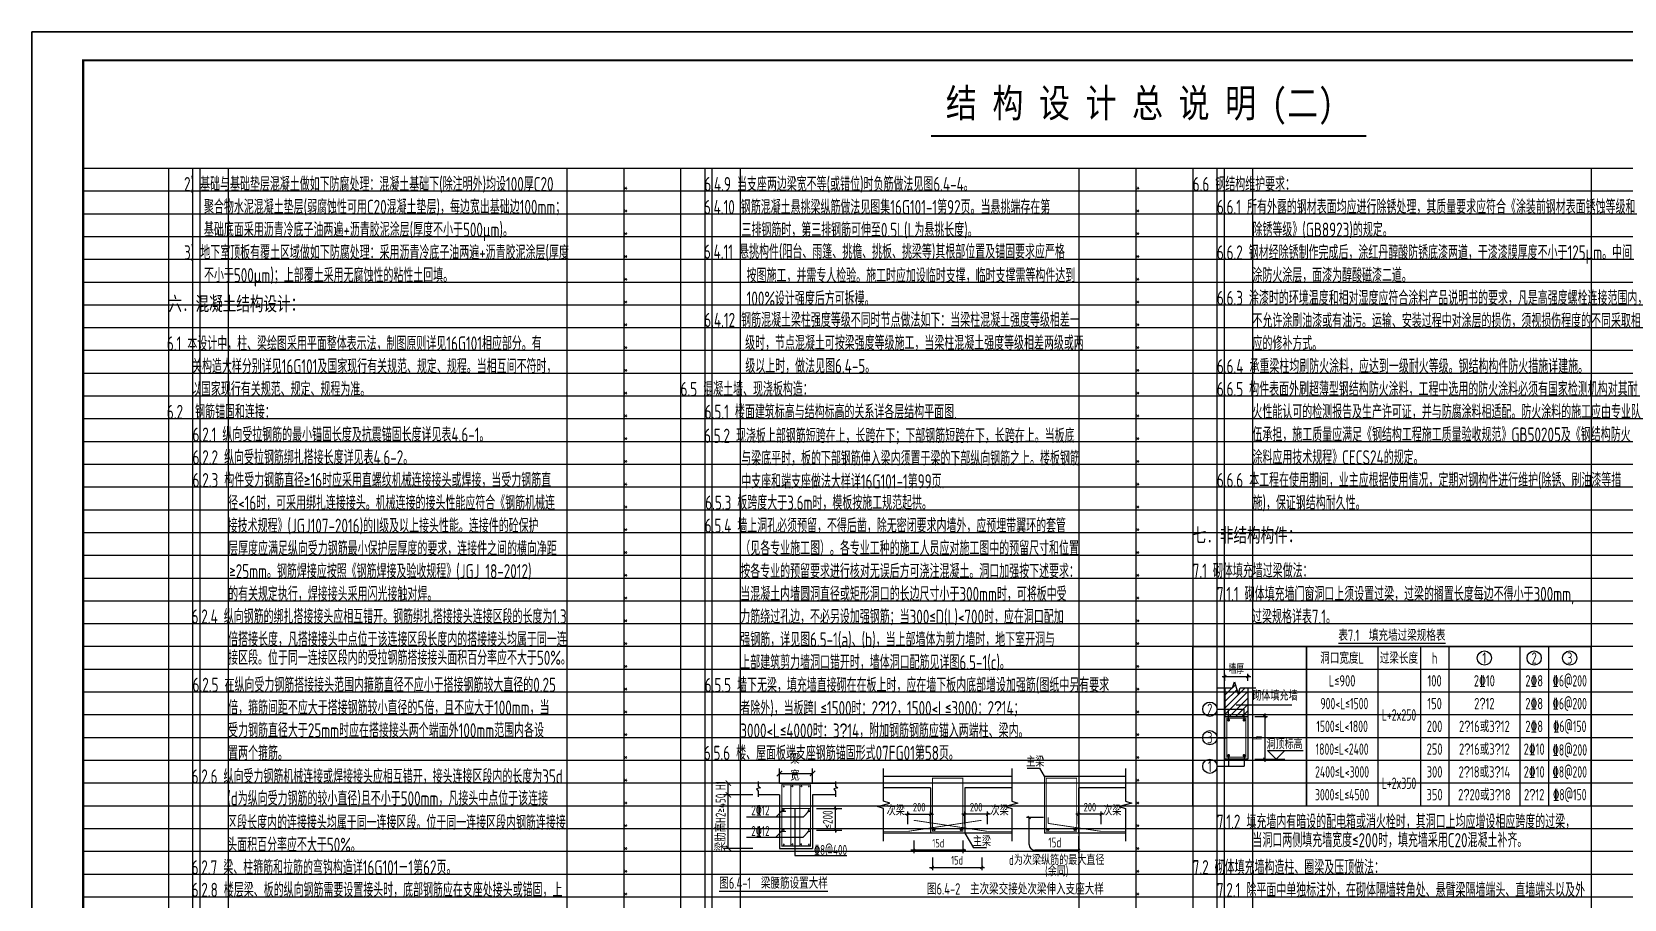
# Model space of a CAD drawing. Extents: x -502255 to 1362592, y -400300 to 332622.
# Drawn here: x 53742 to 109705, y 189056 to 219526 of the extents above; entities that cross this region are included whole.
import ezdxf
from ezdxf.enums import TextEntityAlignment as Align

# ---------------------------------------------------------------- set-up
doc = ezdxf.new("R2010")
doc.units = 0
doc.header["$LTSCALE"] = 1000
doc.header["$MEASUREMENT"] = 0
for name, color, linetype in [('DETL', 7, 'Continuous'), ('DETL_TEXT', 7, 'Continuous'), ('DIM', 3, 'Continuous'), ('ECA_TK', 7, 'Continuous'), ('HATCH', 253, 'Continuous'), ('NUM', 7, 'Continuous'), ('REIN', 1, 'Continuous'), ('STEL_BOLT', 1, 'Continuous'), ('TAB', 7, 'Continuous'), ('TAB_TEXT', 7, 'Continuous'), ('TEXT', 53, 'Continuous'), ('THIN', 7, 'Continuous'), ('TITL', 7, 'Continuous'), ('tk', 7, 'Continuous'), ('文字', 7, 'Continuous'), ('标注尺寸', 7, 'Continuous'), ('钢筋线', 1, 'Continuous')]:
    doc.layers.add(name, color=color, linetype=linetype)
doc.styles.add('TSSD_Dimension', font='tssdeng.shx', dxfattribs={"width": 0.7, "bigfont": 'Tssdchn.shx'})
doc.styles.add('TSSD_Label', font='tssdeng2.shx', dxfattribs={"width": 0.7, "bigfont": 'tssdchn.shx'})
doc.styles.add('TSSD_Norm', font='tssdeng.shx', dxfattribs={"bigfont": 'hztxt.shx'})
doc.styles.add('TSSD_Rein', font='tssdeng2.shx', dxfattribs={"width": 0.7, "bigfont": 'hztxt.shx'})
doc.styles.add('黑体', font='simhei.ttf', dxfattribs={"width": 0.65})
doc.dimstyles.new('TSSD_25_100', dxfattribs={"dimtxt": 300, "dimasz": 100, "dimexe": 100, "dimexo": 250, "dimgap": 100, "dimtad": 1, "dimdec": 0, "dimlfac": 0.25, "dimzin": 0, "dimdsep": 46, "dimtxsty": 'TSSD_Dimension', "dimblk": 'ARCHTICK', "dimblk1": 'ARCHTICK', "dimblk2": 'ARCHTICK', "dimcen": 0, "dimdle": 100, "dimclrt": 7, "dimadec": 0, "dimazin": 0, "dimtfac": 1, "dimtdec": 0, "dimtix": 1, "dimtmove": 2, "dimatfit": 3, "dimfxl": 1, "dimtolj": 1, "dimtzin": 0, "dimarcsym": 0})

# ---------------------------------------------------------------- blocks, each defined once
blk = doc.blocks.new('A1_总说明分栏线')
at = {"layer": 'Defpoints', "color": 8, "lineweight": -3}
for p, q in [((76500, 54600), (1800, 54600)), ((4800, 54600), (4800, 1000)), ((5650, 54600), (5650, 1000)), ((5900, 54600), (5900, 1000)), ((6900, 54600), (6900, 1000)), ((18800, 54600), (18800, 1000)), ((20800, 54600), (20800, 1000)), ((22800, 54600), (22800, 1000)), ((23650, 54600), (23650, 1000)), ((23900, 54600), (23900, 1000)), ((24900, 54600), (24900, 1000)), ((36800, 54600), (36800, 1000)), ((38800, 54600), (38800, 1000)), ((40800, 54600), (40800, 1000)), ((41650, 54600), (41650, 1000)), ((41900, 54600), (41900, 1000)), ((42900, 54600), (42900, 1000)), ((54800, 54600), (54800, 1000)), ((76500, 53800), (1800, 53800)), ((76500, 53000), (1800, 53000)), ((76500, 52200), (1800, 52200)), ((76500, 51400), (1800, 51400)), ((76500, 50600), (1800, 50600)), ((76500, 49800), (1800, 49800)), ((76500, 49000), (1800, 49000)), ((76500, 48200), (1800, 48200)), ((76500, 47400), (1800, 47400)), ((76500, 46600), (1800, 46600)), ((76500, 45800), (1800, 45800)), ((76500, 45000), (1800, 45000)), ((76500, 44200), (1800, 44200)), ((76500, 43400), (1800, 43400)), ((76500, 42600), (1800, 42600)), ((76500, 41800), (1800, 41800)), ((76500, 41000), (1800, 41000)), ((76500, 40200), (1800, 40200)), ((76500, 39400), (1800, 39400)), ((76500, 38600), (1800, 38600)), ((76500, 37800), (1800, 37800)), ((76500, 37000), (1800, 37000)), ((76500, 36200), (1800, 36200)), ((76500, 35400), (1800, 35400)), ((76500, 34600), (1800, 34600)), ((76500, 33800), (1800, 33800)), ((76500, 33000), (1800, 33000)), ((76500, 32200), (1800, 32200)), ((76500, 31400), (1800, 31400)), ((76500, 30600), (1800, 30600)), ((76500, 29800), (1800, 29800)), ((76500, 29000), (1800, 29000))]:
    blk.add_line(p, q, dxfattribs=at)
at = {"color": 8, "lineweight": -3, "style": 'TSSD_Norm', "width": 0.8}
for p in [(20800, 53800), (38800, 53800), (20800, 53000), (38800, 53000), (20800, 52200), (38800, 52200), (20800, 51400), (38800, 51400), (20800, 50600), (38800, 50600), (20800, 49800), (38800, 49800), (20800, 49000), (38800, 49000), (20800, 48200), (38800, 48200), (20800, 47400), (38800, 47400), (20800, 46600), (38800, 46600), (20800, 45800), (38800, 45800), (20800, 45000), (38800, 45000), (20800, 44200), (38800, 44200), (20800, 43400), (38800, 43400), (20800, 42600), (38800, 42600), (20800, 41800), (38800, 41800), (20800, 41000), (38800, 41000), (20800, 40200), (38800, 40200), (20800, 39400), (38800, 39400), (20800, 38600), (38800, 38600), (20800, 37800), (38800, 37800), (20800, 37000), (38800, 37000), (20800, 36200), (38800, 36200), (20800, 35400), (38800, 35400), (20800, 34600), (38800, 34600), (20800, 33800), (38800, 33800), (20800, 33000), (38800, 33000), (20800, 32200), (38800, 32200), (20800, 31400), (38800, 31400), (20800, 30600), (38800, 30600), (20800, 29800), (38800, 29800), (20800, 29000), (38800, 29000)]:
    blk.add_text('*', height=273, dxfattribs=at).set_placement(p)
blk = doc.blocks.new('_ArchTick')
at = {"color": 0, "linetype": 'ByBlock', "const_width": 0.4}
blk.add_lwpolyline([(-0.5, -0.5), (0.5, 0.5)], dxfattribs=at)
blk = doc.blocks.new('*D1814')
at = {"layer": 'Defpoints', "color": 0, "transparency": 16777216}
for p in [(85329, 192036), (84529, 191436), (85329, 191436)]:
    blk.add_point(p, dxfattribs=at)
at = {"layer": 'DIM', "color": 0, "lineweight": -2, "transparency": 16777216}
for p, q in [((84429, 192036), (85429, 192036)), ((84529, 191686), (84529, 192136)), ((85329, 191686), (85329, 192136))]:
    blk.add_line(p, q, dxfattribs=at)
at = {"layer": 'DIM', "color": 0, "lineweight": -2, "transparency": 16777216, "xscale": 100, "yscale": 100, "zscale": 100, "rotation": 180}
blk.add_blockref('_ArchTick', (84529, 192036), dxfattribs=at)
at = {"layer": 'DIM', "color": 0, "lineweight": -2, "transparency": 16777216, "xscale": 100, "yscale": 100, "zscale": 100}
blk.add_blockref('_ArchTick', (85329, 192036), dxfattribs=at)
at = {"layer": 'DIM', "color": 7, "transparency": 16777216, "insert": (84929, 192286), "char_height": 300, "attachment_point": 5, "style": 'TSSD_Dimension'}
blk.add_mtext('\\A1;200', dxfattribs=at)
blk = doc.blocks.new('*D1815')
at = {"layer": 'Defpoints', "color": 0, "transparency": 16777216}
for p in [(86529, 192036), (86529, 191436), (87329, 191436)]:
    blk.add_point(p, dxfattribs=at)
at = {"layer": 'DIM', "color": 0, "lineweight": -2, "transparency": 16777216}
for p, q in [((87429, 192036), (86429, 192036)), ((86529, 191686), (86529, 192136)), ((87329, 191686), (87329, 192136))]:
    blk.add_line(p, q, dxfattribs=at)
at = {"layer": 'DIM', "color": 0, "lineweight": -2, "transparency": 16777216, "xscale": 100, "yscale": 100, "zscale": 100, "rotation": 180}
blk.add_blockref('_ArchTick', (86529, 192036), dxfattribs=at)
at = {"layer": 'DIM', "color": 0, "lineweight": -2, "transparency": 16777216, "xscale": 100, "yscale": 100, "zscale": 100}
blk.add_blockref('_ArchTick', (87329, 192036), dxfattribs=at)
at = {"layer": 'DIM', "color": 7, "transparency": 16777216, "insert": (86929, 192286), "char_height": 300, "attachment_point": 5, "style": 'TSSD_Dimension'}
blk.add_mtext('\\A1;200', dxfattribs=at)
blk = doc.blocks.new('*D1816')
at = {"layer": 'Defpoints', "color": 0, "transparency": 16777216}
for p in [(84734, 191371), (86464, 191371), (84734, 190771)]:
    blk.add_point(p, dxfattribs=at)
at = {"layer": 'DIM', "color": 0, "lineweight": -2, "transparency": 16777216}
for p, q in [((84734, 191121), (84734, 190671)), ((86464, 191121), (86464, 190671)), ((86564, 190771), (84634, 190771))]:
    blk.add_line(p, q, dxfattribs=at)
at = {"layer": 'DIM', "color": 0, "lineweight": -2, "transparency": 16777216, "xscale": 100, "yscale": 100, "zscale": 100, "rotation": 180}
blk.add_blockref('_ArchTick', (84734, 190771), dxfattribs=at)
at = {"layer": 'DIM', "color": 0, "lineweight": -2, "transparency": 16777216, "xscale": 100, "yscale": 100, "zscale": 100}
blk.add_blockref('_ArchTick', (86464, 190771), dxfattribs=at)
at = {"layer": 'DIM', "color": 7, "transparency": 16777216, "insert": (85599, 191021), "char_height": 300, "attachment_point": 5, "style": 'TSSD_Dimension'}
blk.add_mtext('\\A1;15d', dxfattribs=at)
blk = doc.blocks.new('*D1817')
at = {"layer": 'Defpoints', "color": 0, "transparency": 16777216}
for p in [(85394, 190771), (87124, 190771), (87124, 190171)]:
    blk.add_point(p, dxfattribs=at)
at = {"layer": 'DIM', "color": 0, "lineweight": -2, "transparency": 16777216}
for p, q in [((85394, 190521), (85394, 190071)), ((87124, 190521), (87124, 190071)), ((85294, 190171), (87224, 190171))]:
    blk.add_line(p, q, dxfattribs=at)
at = {"layer": 'DIM', "color": 0, "lineweight": -2, "transparency": 16777216, "xscale": 100, "yscale": 100, "zscale": 100, "rotation": 180}
blk.add_blockref('_ArchTick', (85394, 190171), dxfattribs=at)
at = {"layer": 'DIM', "color": 0, "lineweight": -2, "transparency": 16777216, "xscale": 100, "yscale": 100, "zscale": 100}
blk.add_blockref('_ArchTick', (87124, 190171), dxfattribs=at)
at = {"layer": 'DIM', "color": 7, "transparency": 16777216, "insert": (86259, 190421), "char_height": 300, "attachment_point": 5, "style": 'TSSD_Dimension'}
blk.add_mtext('\\A1;15d', dxfattribs=at)
blk = doc.blocks.new('*D1818')
at = {"layer": 'Defpoints', "color": 0, "transparency": 16777216}
for p in [(90529, 192036), (90529, 191436), (91329, 191436)]:
    blk.add_point(p, dxfattribs=at)
at = {"layer": 'DIM', "color": 0, "lineweight": -2, "transparency": 16777216}
for p, q in [((91429, 192036), (90429, 192036)), ((90529, 191686), (90529, 192136)), ((91329, 191686), (91329, 192136))]:
    blk.add_line(p, q, dxfattribs=at)
at = {"layer": 'DIM', "color": 0, "lineweight": -2, "transparency": 16777216, "xscale": 100, "yscale": 100, "zscale": 100, "rotation": 180}
blk.add_blockref('_ArchTick', (90529, 192036), dxfattribs=at)
at = {"layer": 'DIM', "color": 0, "lineweight": -2, "transparency": 16777216, "xscale": 100, "yscale": 100, "zscale": 100}
blk.add_blockref('_ArchTick', (91329, 192036), dxfattribs=at)
at = {"layer": 'DIM', "color": 7, "transparency": 16777216, "insert": (90929, 192286), "char_height": 300, "attachment_point": 5, "style": 'TSSD_Dimension'}
blk.add_mtext('\\A1;200', dxfattribs=at)
blk = doc.blocks.new('*D1819')
at = {"layer": 'Defpoints', "color": 0, "transparency": 16777216}
for p in [(95674, 196476), (96479, 196876), (96479, 196476)]:
    blk.add_point(p, dxfattribs=at)
at = {"layer": 'DIM', "color": 0, "lineweight": -2, "transparency": 16777216}
for p, q in [((95574, 196876), (96579, 196876)), ((95674, 196726), (95674, 196976)), ((96479, 196726), (96479, 196976))]:
    blk.add_line(p, q, dxfattribs=at)
at = {"layer": 'DIM', "color": 0, "lineweight": -2, "transparency": 16777216, "xscale": 100, "yscale": 100, "zscale": 100, "rotation": 180}
blk.add_blockref('_ArchTick', (95674, 196876), dxfattribs=at)
at = {"layer": 'DIM', "color": 0, "lineweight": -2, "transparency": 16777216, "xscale": 100, "yscale": 100, "zscale": 100}
blk.add_blockref('_ArchTick', (96479, 196876), dxfattribs=at)
at = {"layer": 'DIM', "color": 7, "transparency": 16777216, "insert": (96076, 197126), "char_height": 300, "attachment_point": 5, "style": 'TSSD_Dimension'}
blk.add_mtext('\\A1;墙厚', dxfattribs=at)
blk = doc.blocks.new('*D1820')
at = {"layer": 'Defpoints', "color": 0, "transparency": 16777216}
for p in [(96474, 195476), (96474, 193976), (97074, 193976)]:
    blk.add_point(p, dxfattribs=at)
at = {"layer": 'DIM', "color": 0, "lineweight": -2, "transparency": 16777216}
for p, q in [((96724, 195476), (97174, 195476)), ((97074, 195576), (97074, 193876)), ((96724, 193976), (97174, 193976))]:
    blk.add_line(p, q, dxfattribs=at)
at = {"layer": 'DIM', "color": 0, "lineweight": -2, "transparency": 16777216, "xscale": 100, "yscale": 100, "zscale": 100}
for p, rotation in [((97074, 195476), 90), ((97074, 193976), 270)]:
    blk.add_blockref('_ArchTick', p, dxfattribs=dict(at, rotation=rotation))
at = {"layer": 'DIM', "color": 7, "transparency": 16777216, "insert": (96824, 194726), "char_height": 300, "attachment_point": 5, "rotation": 90, "style": 'TSSD_Dimension'}
blk.add_mtext('\\A1;h', dxfattribs=at)
blk = doc.blocks.new('DI')
at = {"const_width": 30}
blk.add_lwpolyline([(-71, -71), (71, 71)], dxfattribs=at)
blk = doc.blocks.new('10B_A1')
at = {"layer": 'ECA_TK'}
blk.add_lwpolyline([(0, 0), (841, 0), (841, 594), (0, 594)], close=True, dxfattribs=at)
at = {"layer": 'ECA_TK', "const_width": 0.8}
blk.add_lwpolyline([(831, 10), (831, 584), (18, 584), (18, 10)], close=True, dxfattribs=at)

msp = doc.modelspace()

# ---------------------------------------------------------------- hatches: boundary and pattern name
at = {"layer": 'HATCH'}
h = msp.add_hatch(dxfattribs=at)
h.set_pattern_fill('ANSI31', color=256, scale=50, style=0)
h.set_pattern_definition([(45, (104744.92, 20296.55), (-112.2532, 112.2532), [])])
h.paths.add_polyline_path([(96474, 196476.2), (96204, 196476.2), (96134, 196256.2), (96014, 196696.2), (95944, 196476.2), (95674, 196476.2), (95674, 195476.2), (96474, 195476.2)])

# ---------------------------------------------------------------- linework, layer by layer
at = {"color": 0, "linetype": 'ByBlock'}
for p, q in [((80015.5, 193131.7), (80015.5, 193645.7)), ((81181, 193131.7), (81181, 193645.7)), ((79082.5, 193131.2), (78045.2, 193131.2)), ((78220.2, 190840.6), (78220.2, 193129.9)), ((80015.5, 193470.7), (81181, 193470.7)), ((79082.5, 192720), (78045.2, 192720)), ((81317.7, 192244.9), (82208, 192244.9)), ((81989.2, 192244.9), (81989.2, 192332.4)), ((81989.2, 191484.4), (81989.2, 192244.9)), ((81317.7, 191484.4), (82208, 191484.4)), ((81989.2, 191484.4), (81989.2, 191396.9)), ((79082.5, 190839.3), (78052.8, 190839.3))]:
    msp.add_line(p, q, dxfattribs=at)
for p, q in [((79270.4, 193192.1), (79270.4, 193019.2)), ((80015.5, 193131.2), (79270.4, 193131.2)), ((81181, 193131.2), (81993, 193131.2)), ((81988.3, 193192.1), (81988.3, 193019.2)), ((79354.6, 192963.1), (79209.6, 192930.4)), ((79209.6, 192930.4), (79270.4, 192846.3)), ((79270.4, 193019.2), (79354.6, 192963.1)), ((79270.4, 192846.3), (79270.4, 192650.1)), ((80015.5, 192715.3), (79270.4, 192715.3)), ((81988.3, 192715.3), (81181, 192715.3)), ((82072.5, 192963.1), (81927.5, 192930.4)), ((81927.5, 192930.4), (81988.3, 192846.3)), ((81988.3, 193019.2), (82072.5, 192963.1)), ((81988.3, 192846.3), (81988.3, 192650.1))]:
    msp.add_line(p, q)
at = {"layer": 'DETL'}
for p, q in [((95674, 196476.2), (95674, 195476.2)), ((96474, 196476.2), (96474, 195476.2)), ((83679.3, 193371.4), (88179.3, 193371.4)), ((89329.3, 193371.4), (89329.3, 191371.4)), ((89329.3, 193371.4), (92179.3, 193371.4)), ((85329.3, 192971.4), (83679.3, 192971.4)), ((85329.3, 192971.4), (85329.3, 191371.4)), ((88179.3, 192971.4), (86529.3, 192971.4)), ((86529.3, 192971.4), (86529.3, 191371.4)), ((92179.3, 192971.4), (90529.3, 192971.4)), ((90529.3, 192971.4), (90529.3, 191371.4)), ((88179.3, 191371.4), (83679.3, 191371.4)), ((92179.3, 191371.4), (89329.3, 191371.4))]:
    msp.add_line(p, q, dxfattribs=at)
msp.add_lwpolyline([(95674, 195476.2), (96474, 195476.2), (96474, 193976.2), (95674, 193976.2)], close=True, dxfattribs=at)
at = {"layer": 'DETL_TEXT'}
for p, q in [((98024.8, 195876.2), (96074, 195876.2)), ((95391.8, 195728.4), (96344, 195728.4)), ((95804, 195346.2), (95804, 195728.4)), ((96344, 195346.2), (96344, 195728.4)), ((95391.8, 194726.2), (95739, 194726.2)), ((88717.9, 193659.8), (89165.4, 193659.8)), ((89329.3, 193371.4), (89165.4, 193659.8)), ((95391.8, 193724), (96344, 193724)), ((95804, 194106.2), (95804, 193724)), ((96344, 194106.2), (96344, 193724)), ((86529.3, 191371.4), (86842.4, 190860.6)), ((87290, 190860.6), (86842.4, 190860.6))]:
    msp.add_line(p, q, dxfattribs=at)
at = {"layer": 'DIM'}
for p, q in [((89294.3, 191927.2), (88694.3, 191927.2)), ((88794.3, 190971.4), (88794.3, 191927.2)), ((90529.3, 191271.4), (90529.3, 190671.4)), ((90529.3, 190771.4), (88994.3, 190771.4))]:
    msp.add_line(p, q, dxfattribs=at)
msp.add_arc((88994.3, 190971.4), 200, 180, 270, dxfattribs=at)
at = {"layer": 'NUM', "const_width": 62.5}
msp.add_lwpolyline([(85343.2, 215867.7), (100640.4, 215867.7)], dxfattribs=at)
at = {"layer": 'REIN', "const_width": 30}
for points in [[(95739, 195411.2), (96409, 195411.2), (96409, 194041.2), (95739, 194041.2)], [(85394.3, 191436.4), (86464.3, 191436.4), (86464.3, 193306.4), (85394.3, 193306.4)], [(89394.3, 191436.4), (90464.3, 191436.4), (90464.3, 193306.4), (89394.3, 193306.4)]]:
    msp.add_lwpolyline(points, close=True, dxfattribs=at)
at = {"layer": 'REIN', "const_width": 50}
for points in [[(95829, 195346.2, -1), (95779, 195346.2, -1)], [(96319, 195346.2, 1), (96369, 195346.2, 1)], [(95829, 194106.2, 1), (95779, 194106.2, 1)], [(96319, 194106.2, -1), (96369, 194106.2, -1)], [(85484.3, 191501.4, -1), (85434.3, 191501.4, -1)], [(86374.3, 191501.4, 1), (86424.3, 191501.4, 1)], [(89484.3, 191501.4, -1), (89434.3, 191501.4, -1)], [(90374.3, 191501.4, 1), (90424.3, 191501.4, 1)]]:
    msp.add_lwpolyline(points, format="xyb", close=True, dxfattribs=at)
at = {"layer": 'REIN', "const_width": 30}
for points in [[(83679.3, 191436.4), (84529.3, 191436.4)], [(84529.3, 191436.4), (87124.3, 191826.4)], [(87329.3, 191436.4), (84734.3, 191826.4)], [(88179.3, 191436.4), (87329.3, 191436.4)], [(89459.3, 191927.2), (89459.3, 191717.4)], [(91329.3, 191436.4), (89459.3, 191717.4)], [(92179.3, 191436.4), (91329.3, 191436.4)]]:
    msp.add_lwpolyline(points, dxfattribs=at)
at = {"layer": 'STEL_BOLT'}
msp.add_lwpolyline([(53741.8, 219526.2), (137841.8, 219526.2), (137841.8, 160126.2), (53741.8, 160126.2)], close=True, dxfattribs=at)
at = {"layer": 'TAB'}
for p, q in [((101041.8, 197926.2), (101041.8, 192326.2)), ((102541.8, 197926.2), (102541.8, 192326.2)), ((103541.8, 197926.2), (103541.8, 192326.2)), ((106041.8, 197926.2), (106041.8, 192326.2)), ((107041.8, 197926.2), (107041.8, 192326.2)), ((101041.8, 196326.2), (98541.8, 196326.2)), ((108541.8, 196326.2), (102541.8, 196326.2)), ((101041.8, 195526.2), (98541.8, 195526.2)), ((108541.8, 195526.2), (102541.8, 195526.2)), ((101041.8, 194726.2), (98541.8, 194726.2)), ((108541.8, 194726.2), (102541.8, 194726.2)), ((108541.8, 193926.2), (98541.8, 193926.2)), ((101041.8, 193126.2), (98541.8, 193126.2)), ((108541.8, 193126.2), (102541.8, 193126.2))]:
    msp.add_line(p, q, dxfattribs=at)
at = {"layer": 'TAB', "const_width": 50}
msp.add_lwpolyline([(94541.8, 192326.2), (108541.8, 192326.2), (108541.8, 197926.2), (94541.8, 197926.2)], close=True, dxfattribs=at)
for points in [[(98541.8, 197926.2), (98541.8, 192326.2)], [(108541.8, 197126.2), (98541.8, 197126.2)]]:
    msp.add_lwpolyline(points, dxfattribs=at)
at = {"layer": 'TAB_TEXT'}
for centre in [(104791.8, 197526.2), (106541.8, 197526.2), (107791.8, 197526.2), (95141.8, 195728.4), (95141.8, 194726.2), (95141.8, 193724)]:
    msp.add_circle(centre, 250, dxfattribs=at)
at = {"layer": 'THIN'}
for p, q in [((97174, 194276.2), (97774, 194276.2)), ((97474, 193976.2), (97174, 194276.2)), ((97474, 193976.2), (97774, 194276.2)), ((97774, 194276.2), (98419.7, 194276.2)), ((97174, 193976.2), (97774, 193976.2))]:
    msp.add_line(p, q, dxfattribs=at)
for points in [[(95394, 196476.2), (95944, 196476.2), (96014, 196696.2), (96134, 196256.2), (96204, 196476.2), (96754, 196476.2)], [(83679.3, 191091.4), (83679.3, 192241.4), (83459.3, 192311.4), (83899.3, 192431.4), (83679.3, 192501.4), (83679.3, 193651.4)], [(88179.3, 193651.4), (88179.3, 192501.4), (88399.3, 192431.4), (87959.3, 192311.4), (88179.3, 192241.4), (88179.3, 191091.4)], [(92179.3, 193651.4), (92179.3, 192501.4), (92399.3, 192431.4), (91959.3, 192311.4), (92179.3, 192241.4), (92179.3, 191091.4)]]:
    msp.add_lwpolyline(points, dxfattribs=at)
at = {"layer": '标注尺寸'}
for p, q in [((80015.5, 193131.2), (81181, 193131.2)), ((80015.5, 192715.3), (80015.5, 190839.3)), ((81181, 192715.3), (81181, 190839.3)), ((80146.5, 192208.8), (79889.9, 191939.3)), ((80557.3, 192240.8), (80557.3, 190583.8)), ((81057.3, 192160.9), (80846.3, 191939.3)), ((80846.3, 191939.3), (78862.7, 191939.3)), ((80146.5, 191498.7), (79889.9, 191229.1)), ((81057.3, 191450.8), (80835.3, 191217.6)), ((80835.3, 191217.6), (78862.7, 191217.6)), ((80015.5, 190839.3), (81181, 190839.3)), ((80557.3, 190583.8), (82387.8, 190583.8))]:
    msp.add_line(p, q, dxfattribs=at)
at = {"layer": '钢筋线', "const_width": 39.4}
for points in [[(80097.2, 193073.7, 1), (80106.1, 193073.7, 1)], [(80154.1, 193014.4, 1), (80181, 193014.4, 1)], [(80458.9, 193021, 1), (80485.8, 193021, 1)], [(80776, 193021, 1), (80802.9, 193021, 1)], [(81037.1, 193014.4, 1), (81064, 193014.4, 1)], [(80154.1, 192192.3, 1), (80181, 192192.3, 1)], [(81035.6, 192192.3, 1), (81062.5, 192192.3, 1)], [(80154.1, 191482.1, 1), (80181, 191482.1, 1)], [(81035.6, 191482.1, 1), (81062.5, 191482.1, 1)], [(80154.1, 190975.8, 1), (80181, 190975.8, 1)], [(80458.9, 190982.4, 1), (80485.8, 190982.4, 1)], [(80768.6, 190982.4, 1), (80795.5, 190982.4, 1)], [(81037.1, 190975.8, 1), (81064, 190975.8, 1)]]:
    msp.add_lwpolyline(points, format="xyb", close=True, dxfattribs=at)
msp.add_lwpolyline([(80101.7, 193073.7), (80101.7, 190923.4), (81109.8, 190923.4), (81109.8, 193073.7), (80101.7, 193073.7)], close=True, dxfattribs=at)
for points in [[(80418, 193053.7), (80418, 190942.9)], [(80734.3, 193053.7), (80734.3, 190942.9)], [(80107.3, 192240.8), (81098.9, 192240.8)], [(80107.3, 192140.9), (80246, 192140.9)], [(80994.7, 192140.9), (81098.9, 192140.9)], [(80107.3, 191530.7), (81098.9, 191530.7)], [(80107.3, 191430.7), (80246, 191430.7)], [(80994.7, 191430.7), (81098.9, 191430.7)]]:
    msp.add_lwpolyline(points, dxfattribs=at)

# ---------------------------------------------------------------- block references
at = {"color": 0, "linetype": 'ByBlock'}
for name, p, xscale, yscale, zscale, rotation in [('DI', (78220.2, 193131.2), 1.3125, 1.3125, 1.3125, 90), ('DI', (80015.5, 193470.7), 1.3125, 1.3125, 1.3125, 180), ('DI', (78220.2, 192720), 1.3125, 1.3125, 1.3125, 90), ('_ArchTick', (81989.2, 192244.9), 87.5, 87.5, 87.5, 270), ('_ArchTick', (81989.2, 191484.4), 87.5, 87.5, 87.5, 90), ('DI', (78220.2, 190839.3), 1.3125, 1.3125, 1.3125, 270)]:
    msp.add_blockref(name, p, dxfattribs=dict(at, xscale=xscale, yscale=yscale, zscale=zscale, rotation=rotation))
at = {"color": 0, "linetype": 'ByBlock', "xscale": 1.3125, "yscale": 1.3125, "zscale": 1.3125}
msp.add_blockref('DI', (81181, 193470.7), dxfattribs=at)
at = {"layer": 'Defpoints'}
msp.add_blockref('A1_总说明分栏线', (53741.8, 160126.2), dxfattribs=at)
at = {"layer": 'DIM', "xscale": 100, "yscale": 100, "zscale": 100, "rotation": 90}
msp.add_blockref('_ArchTick', (88794.3, 191927.2), dxfattribs=at)
at = {"layer": 'DIM', "xscale": 100, "yscale": 100, "zscale": 100}
msp.add_blockref('_ArchTick', (90529.3, 190771.4), dxfattribs=at)
at = {"layer": 'tk', "xscale": 100, "yscale": 100, "zscale": 100}
msp.add_blockref('10B_A1', (53741.8, 160126.2), dxfattribs=at)

# ---------------------------------------------------------------- texts
at = {"style": 'TSSD_Rein', "width": 0.7}
msp.add_text('≤200', height=350, rotation=90, dxfattribs=at).set_placement((81889.2, 191535.7))
at = {"insert": (80561.8, 193686.5), "char_height": 350, "width": 0.612, "attachment_point": 5, "style": 'TSSD_Rein'}
msp.add_mtext('梁宽', dxfattribs=at)
at = {"layer": 'DETL_TEXT', "style": 'TSSD_Label', "width": 0.7}
msp.add_text('砌体填充墙', height=350, dxfattribs=at).set_placement((97431.6, 195926.2), align=Align.BOTTOM_CENTER)
for p in [(88690.9, 193709.8), (86815.4, 190910.6)]:
    msp.add_text('主梁', height=350, dxfattribs=at).set_placement(p)
for p in [(84104.3, 192171.4), (87754.3, 192171.4), (91715, 192171.4)]:
    msp.add_text('次梁', height=350, dxfattribs=at).set_placement(p, align=Align.MIDDLE_CENTER)
for s, p in [('d为次梁纵筋的最大直径', (89761.8, 190256.4)), ('(余同)', (89761.8, 189863.3))]:
    msp.add_text(s, height=350, dxfattribs=at).set_placement(p, align=Align.CENTER)
at = {"layer": 'DIM', "color": 7, "insert": (89694.3, 191046.4), "char_height": 350, "attachment_point": 5, "style": 'TSSD_Dimension'}
msp.add_mtext('\\A1;15d', dxfattribs=at)
at = {"layer": 'TAB_TEXT', "style": 'TSSD_Label'}
for s, width, p in [('%%U表7.1  填充墙过梁规格表', 0.7, (101541.8, 198326.2)), ('洞口宽度L', 0.7, (99791.8, 197526.2)), ('过梁长度', 0.7, (101788.7, 197526.2)), ('h', 0.7, (103041.8, 197526.2)), ('1', 0.7, (104791.8, 197526.2)), ('2', 0.7, (106541.8, 197526.2)), ('3', 0.7, (107791.8, 197526.2)), ('\x846@200', 0.65, (107791.8, 196726.2)), ('L≤900', 0.7, (99791.8, 196726.2)), ('100', 0.7, (103041.8, 196726.2)), ('2\x8410', 0.7, (104791.8, 196726.2)), ('2\x848', 0.7, (106541.8, 196726.2)), ('2', 0.7, (95141.8, 195728.4)), ('900<L≤1500', 0.65, (99871.7, 195926.2)), ('150', 0.7, (103041.8, 195926.2)), ('2\ue53212', 0.7, (104791.8, 195926.2)), ('2\x848', 0.7, (106541.8, 195926.2)), ('\x846@200', 0.65, (107791.8, 195926.2)), ('1500≤L<1800', 0.65, (99791.8, 195126.2)), ('L+2x250', 0.65, (101791.8, 195526.2)), ('200', 0.7, (103041.8, 195126.2)), ('2\ue53216或3\ue53212', 0.7, (104791.8, 195126.2)), ('2\x848', 0.7, (106541.8, 195126.2)), ('\x846@150', 0.65, (107791.8, 195126.2)), ('3', 0.7, (95141.8, 194726.2)), ('1800≤L<2400', 0.65, (99791.8, 194326.2)), ('250', 0.7, (103041.8, 194326.2)), ('2\ue53216或3\ue53212', 0.7, (104791.8, 194326.2)), ('2\x8410', 0.7, (106541.8, 194326.2)), ('\x848@200', 0.65, (107794.9, 194297.8)), ('1', 0.7, (95141.8, 193724)), ('2400≤L<3000', 0.65, (99791.8, 193526.2)), ('300', 0.7, (103041.8, 193526.2)), ('2\ue53218或3\ue53214', 0.7, (104791.8, 193526.2)), ('2\x8410', 0.7, (106541.8, 193526.2)), ('\x848@200', 0.65, (107791.8, 193526.2)), ('L+2x350', 0.65, (101791.8, 193126.2)), ('3000≤L≤4500', 0.65, (99791.8, 192726.2)), ('350', 0.7, (103041.8, 192726.2)), ('2\ue53220或3\ue53218', 0.7, (104791.8, 192726.2)), ('2\ue53212', 0.7, (106541.8, 192726.2)), ('\x848@150', 0.65, (107791.8, 192726.2))]:
    msp.add_text(s, height=400, dxfattribs=dict(at, width=width)).set_placement(p, align=Align.MIDDLE_CENTER)
at = {"layer": 'TEXT', "width": 0.7}
for s, style, p in [('2) 基础与基础垫层混凝土做如下防腐处理：混凝土基础下(除注明外)均设100厚C20', 'TSSD_Label', (59091.8, 213926.2)), ('6.4.9 当支座两边梁宽不等(或错位)时负筋做法见图6.4-4。', 'TSSD_Label', (77376.6, 213926.8)), ('6.6 钢结构维护要求：', 'TSSD_Label', (94541.8, 213926.2)), ('聚合物水泥混凝土垫层(弱腐蚀性可用C20混凝土垫层)，每边宽出基础边100mm；', 'TSSD_Label', (59791.8, 213126.2)), ('6.4.10 钢筋混凝土悬挑梁纵筋做法见图集16G101-1第92页。当悬挑端存在第', 'TSSD_Label', (77362.1, 213117.9)), ('6.6.1 所有外露的钢材表面均应进行除锈处理，其质量要求应符合《涂装前钢材表面锈蚀等级和', 'TSSD_Label', (95391.8, 213126.2)), ('基础底面采用沥青冷底子油两遍+沥青胶泥涂层(厚度不小于500μm)。', 'TSSD_Label', (59791.8, 212326.2)), ('除锈等级》(GB8923)的规定。', 'TSSD_Label', (96641.8, 212326.2)), ('6.4.11 悬挑构件(阳台、雨篷、挑檐、挑板、挑梁等)其根部位置及锚固要求应严格', 'TSSD_Label', (77362.1, 211555.4)), ('3) 地下室顶板有覆土区域做如下防腐处理：采用沥青冷底子油两遍+沥青胶泥涂层(厚度', 'TSSD_Label', (59091.8, 211526.2)), ('6.6.2 钢材经除锈制作完成后，涂红丹醇酸防锈底漆两道，干漆漆膜厚度不小于125μm。中间', 'TSSD_Label', (95391.8, 211526.2)), ('不小于500μm)；上部覆土采用无腐蚀性的粘性土回填。', 'TSSD_Label', (59791.8, 210726.2)), ('按图施工，并需专人检验。施工时应加设临时支撑，临时支撑需等构件达到', 'TSSD_Label', (78862.1, 210712.3)), ('涂防火涂层，面漆为醇酸磁漆二道。', 'TSSD_Label', (96641.8, 210726.2)), ('100%%%设计强度后方可拆模。', 'TSSD_Label', (78862.1, 209905.3)), ('6.6.3 涂漆时的环境温度和相对湿度应符合涂料产品说明书的要求，凡是高强度螺栓连接范围内，', 'TSSD_Label', (95391.8, 209926.2)), ('六. 混凝土结构设计：', '黑体', (58541.8, 209726.1)), ('6.4.12 钢筋混凝土梁柱强度等级不同时节点做法如下：当梁柱混凝土强度等级相差一', 'TSSD_Label', (77374.6, 209153.6)), ('不允许涂刷油漆或有油污。运输、安装过程中对涂层的损伤，须视损伤程度的不同采取相', 'TSSD_Label', (96641.8, 209126.2)), ('6.1 本设计中，柱、梁绘图采用平面整体表示法，制图原则详见16G101相应部分。有', 'TSSD_Label', (58487.9, 208326.2)), ('级时，节点混凝土可按梁强度等级施工，当梁柱混凝土强度等级相差两级或两', 'TSSD_Label', (78811.4, 208345.8)), ('应的修补方式。', 'TSSD_Label', (96641.8, 208326.2)), ('关构造大样分别详见16G101及国家现行有关规范、规定、规程。当相互间不符时，', 'TSSD_Label', (59372.5, 207526.2)), ('级以上时，做法见图6.4-5。', 'TSSD_Label', (78819.2, 207538)), ('6.6.4 承重梁柱均刷防火涂料，应达到一级耐火等级。钢结构构件防火措施详建施。', 'TSSD_Label', (95391.8, 207526.2)), ('以国家现行有关规范、规定、规程为准。', 'TSSD_Label', (59336.7, 206722.3)), ('6.5 混凝土墙、现浇板构造：', 'TSSD_Label', (76541.8, 206726.2)), ('6.6.5 构件表面外刷超薄型钢结构防火涂料，工程中选用的防火涂料必须有国家检测机构对其耐', 'TSSD_Label', (95391.8, 206726.2)), ('6.2  钢筋锚固和连接：', 'TSSD_Label', (58487.9, 205922.4)), ('6.5.1 楼面建筑标高与结构标高的关系详各层结构平面图.', 'TSSD_Label', (77391.8, 205926.2)), ('火性能认可的检测报告及生产许可证，并与防腐涂料相适配。防火涂料的施工应由专业队', 'TSSD_Label', (96641.8, 205926.2)), ('6.2.1 纵向受拉钢筋的最小锚固长度及抗震锚固长度详见表4.6-1。', 'TSSD_Label', (59391.8, 205126.2)), ('6.5.2 现浇板上部钢筋短跨在上，长跨在下；下部钢筋短跨在下，长跨在上。当板底', 'TSSD_Label', (77368.2, 205084.8)), ('伍承担，施工质量应满足《钢结构工程施工质量验收规范》GB50205及《钢结构防火', 'TSSD_Label', (96641.8, 205126.2)), ('6.2.2 纵向受拉钢筋绑扎搭接长度详见表4.6-2。', 'TSSD_Label', (59391.8, 204326.2)), ('与梁底平时，板的下部钢筋伸入梁内须置于梁的下部纵向钢筋之上。楼板钢筋', 'TSSD_Label', (78675.1, 204294.3)), ('涂料应用技术规程》CECS24的规定。', 'TSSD_Label', (96641.8, 204326.2)), ('6.2.3 构件受力钢筋直径≥16时应采用直螺纹机械连接接头或焊接，当受力钢筋直', 'TSSD_Label', (59391.8, 203526.2)), ('中支座和端支座做法大样详16G101-1第99页.', 'TSSD_Label', (78675.1, 203484.8)), ('6.6.6 本工程在使用期间，业主应根据使用情况，定期对钢构件进行维护(除锈、刷油漆等措', 'TSSD_Label', (95391.8, 203526.2)), ('径<16时，可采用绑扎连接接头。机械连接的接头性能应符合《钢筋机械连', 'TSSD_Label', (60641.8, 202726.2)), ('6.5.3 板跨度大于3.6m时，模板按施工规范起拱。', 'TSSD_Label', (77408.4, 202733.9)), ('施)，保证钢结构耐久性。', 'TSSD_Label', (96641.8, 202726.2)), ('接技术规程》(JGJ107-2016)的II级及以上接头性能。连接件的砼保护', 'TSSD_Label', (60625.2, 201922.4)), ('6.5.4 墙上洞孔必须预留，不得后凿，除无密闭要求内墙外，应预埋带翼环的套管', 'TSSD_Label', (77391.8, 201926.2)), ('七. 非结构构件：', '黑体', (94541.8, 201593.6)), ('层厚度应满足纵向受力钢筋最小保护层厚度的要求，连接件之间的横向净距', 'TSSD_Label', (60641.8, 201126.2)), ('（见各专业施工图）。各专业工种的施工人员应对施工图中的预留尺寸和位置', 'TSSD_Label', (78641.8, 201135.7)), ('≥25mm。钢筋焊接应按照《钢筋焊接及验收规程》(JGJ 18-2012)', 'TSSD_Label', (60680.4, 200326.2)), ('按各专业的预留要求进行核对无误后方可浇注混凝土。洞口加强按下述要求：', 'TSSD_Label', (78641.8, 200326.2)), ('7.1 砌体填充墙过梁做法：', 'TSSD_Label', (94541.8, 200343.9)), ('的有关规定执行，焊接接头采用闪光接触对焊。', 'TSSD_Label', (60641.8, 199526.2)), ('当混凝土内墙圆洞直径或矩形洞口的长边尺寸小于300mm时，可将板中受', 'TSSD_Label', (78641.8, 199526.2)), ('7.1.1 砌体填充墙门窗洞口上须设置过梁，过梁的搁置长度每边不得小于300mm,', 'TSSD_Label', (95391.8, 199526.2)), ('6.2.4 纵向钢筋的绑扎搭接接头应相互错开。钢筋绑扎搭接接头连接区段的长度为1.3', 'TSSD_Label', (59357.6, 198735.3)), ('力筋绕过孔边，不必另设加强钢筋；当300≤D(L)<700时，应在洞口配加', 'TSSD_Label', (78641.8, 198726.2)), ('过梁规格详表7.1。', 'TSSD_Label', (96628, 198726.2)), ('倍搭接长度，凡搭接接头中点位于该连接区段长度内的搭接接头均属于同一连', 'TSSD_Label', (60641.8, 197935.3)), ('强钢筋，详见图6.5-1(a)、(b)，当上部墙体为剪力墙时，地下室开洞与', 'TSSD_Label', (78641.8, 197926.2)), ('上部建筑剪力墙洞口错开时，墙体洞口配筋见详图6.5-1(c)。', 'TSSD_Label', (78641.8, 197126.2)), ('6.2.5 在纵向受力钢筋搭接接头范围内箍筋直径不应小于搭接钢筋较大直径的0.25', 'TSSD_Label', (59391.8, 196335.3)), ('6.5.5 墙下无梁，填充墙直接砌在在板上时，应在墙下板内底部增设加强筋(图纸中另有要求', 'TSSD_Label', (77391.8, 196326.2)), ('倍，箍筋间距不应大于搭接钢筋较小直径的5倍，且不应大于100mm，当', 'TSSD_Label', (60641.8, 195535.3)), ('者除外)，当板跨L≤1500时：2\ue53212，1500<L≤3000：2\ue53214；', 'TSSD_Label', (78641.8, 195515.4)), ('受力钢筋直径大于25mm时应在搭接接头两个端面外100mm范围内各设', 'TSSD_Label', (60641.8, 194735.3)), ('3000<L≤4000时：3\ue53214，附加钢筋钢筋应锚入两端柱、梁内。', 'TSSD_Label', (78641.8, 194726.2)), ('置两个箍筋。', 'TSSD_Label', (60641.8, 193935.3)), ('6.5.6 楼、屋面板端支座钢筋锚固形式07FG01第58页。', 'TSSD_Label', (77359.7, 193942.7)), ('6.2.6 纵向受力钢筋机械连接或焊接接头应相互错开，接头连接区段内的长度为35d', 'TSSD_Label', (59358.8, 193115.1)), ('(d为纵向受力钢筋的较小直径)且不小于500mm，凡接头中点位于该连接', 'TSSD_Label', (60608.8, 192344.4)), ('区段长度内的连接接头均属于同一连接区段。位于同一连接区段内钢筋连接接', 'TSSD_Label', (60608.8, 191494.9)), ('7.1.2 填充墙内有暗设的配电箱或消火栓时，其洞口上均应增设相应跨度的过梁，', 'TSSD_Label', (95391.8, 191526.2)), ('头面积百分率应不大于50%%%。', 'TSSD_Label', (60608.8, 190715)), ('6.2.7 梁、柱箍筋和拉筋的弯钩构造详16G101－1第62页。', 'TSSD_Label', (59358.8, 189921.3)), ('7.2 砌体填充墙构造柱、圈梁及压顶做法：', 'TSSD_Label', (94541.8, 189926.2)), ('6.2.8 楼层梁、板的纵向钢筋需要设置接头时，底部钢筋应在支座处接头或锚固，上', 'TSSD_Label', (59358.8, 189130.3)), ('7.2.1 除平面中单独标注外，在砌体隔墙转角处、悬臂梁隔墙端头、直墙端头以及外', 'TSSD_Label', (95391.8, 189126.2))]:
    msp.add_text(s, height=500, dxfattribs=dict(at, style=style)).set_placement(p)
at = {"layer": 'TEXT', "color": 0, "style": 'TSSD_Label', "width": 0.7}
msp.add_text('三排钢筋时，第三排钢筋可伸至0.5L(L为悬挑长度)。', height=500, dxfattribs=at).set_placement((78683.7, 212317.9))
at = {"layer": 'TEXT', "style": 'TSSD_Label', "width": 0.7}
for s, p in [('接区段。位于同一连接区段内的受拉钢筋搭接接头面积百分率应不大于50%%%。', (60641.8, 197135.3)), ('当洞口两侧填充墙宽度≤200时，填充墙采用C20混凝土补齐。', (96641.8, 190726.2))]:
    msp.add_text(s, height=500, dxfattribs=at).set_placement(p, align=Align.BOTTOM_LEFT)
for s, p in [('%%U图6.4-1  梁腰筋设置大样', (79809.3, 189419.9)), ('%%U图6.4-2  主次梁交接处次梁伸入支座大样', (88309.3, 189216.3))]:
    msp.add_text(s, height=400, dxfattribs=at).set_placement(p, align=Align.CENTER)
at = {"layer": 'THIN', "style": 'TSSD_Label', "width": 0.7}
msp.add_text('洞顶标高', height=350, dxfattribs=at).set_placement((98405.8, 194326.2), align=Align.RIGHT)
at = {"layer": 'TITL', "style": '黑体', "width": 0.8}
msp.add_text('结 构 设 计 总 说 明 (二)', height=1000, dxfattribs=at).set_placement((85865.9, 216225.9), align=Align.BOTTOM_LEFT)
at = {"layer": '文字', "style": 'TSSD_Rein', "width": 0.7}
for s, p in [('H1', (78122.7, 192885.5)), ('梁肋高H2≥450', (78122.7, 190742.4))]:
    msp.add_text(s, height=350, rotation=90, dxfattribs=at).set_placement(p)
for s, p in [('2\x8412', (79026, 192002.1)), ('2\x8412', (79026, 191273.4)), ('\x848@400 ', (81234, 190609.7))]:
    msp.add_text(s, height=350, dxfattribs=at).set_placement(p)

# ---------------------------------------------------------------- dimensions: what is measured, and where the dimension line sits
at = {"layer": 'DIM'}
for base, p1, p2, angle, text, picture, middle in [((96479, 196876.2), (95674, 196476.2), (96479, 196476.2), 180, '墙厚', '*D1819', (96076.5, 197126.2)), ((97074, 193976.2), (96474, 195476.2), (96474, 193976.2), 90, 'h', '*D1820', (96824, 194726.2)), ((87124.3, 190171.4), (85394.3, 190771.4), (87124.3, 190771.4), 180, '15d', '*D1817', (86259.3, 190421.4))]:
    dim = msp.add_linear_dim(base=base, p1=p1, p2=p2, angle=angle, text=text, dimstyle='TSSD_25_100', dxfattribs=at)
    dim.commit()
    dim.dimension.update_dxf_attribs({"geometry": picture, "text_midpoint": middle, "dimtype": 160})
dim = msp.add_linear_dim(base=(85329.3, 192036.4), p1=(84529.3, 191436.4), p2=(85329.3, 191436.4), angle=180, dimstyle='TSSD_25_100', dxfattribs=at)
dim.commit()
dim.dimension.update_dxf_attribs({"geometry": '*D1814', "text_midpoint": (84929.3, 192286.4), "dimtype": 160})
for base, p1, p2, picture, middle in [((86529.3, 192036.4), (87329.3, 191436.4), (86529.3, 191436.4), '*D1815', (86929.3, 192286.4)), ((90529.3, 192036.4), (91329.3, 191436.4), (90529.3, 191436.4), '*D1818', (90929.3, 192286.4))]:
    dim = msp.add_linear_dim(base=base, p1=p1, p2=p2, dimstyle='TSSD_25_100', dxfattribs=at)
    dim.commit()
    dim.dimension.update_dxf_attribs({"geometry": picture, "text_midpoint": middle, "dimtype": 160})
dim = msp.add_linear_dim(base=(84734.3, 190771.4), p1=(86464.3, 191371.4), p2=(84734.3, 191371.4), text='15d', dimstyle='TSSD_25_100', dxfattribs=at)
dim.commit()
dim.dimension.update_dxf_attribs({"geometry": '*D1816', "text_midpoint": (85599.3, 191021.4), "dimtype": 160})

doc.saveas('drawing.dxf')
